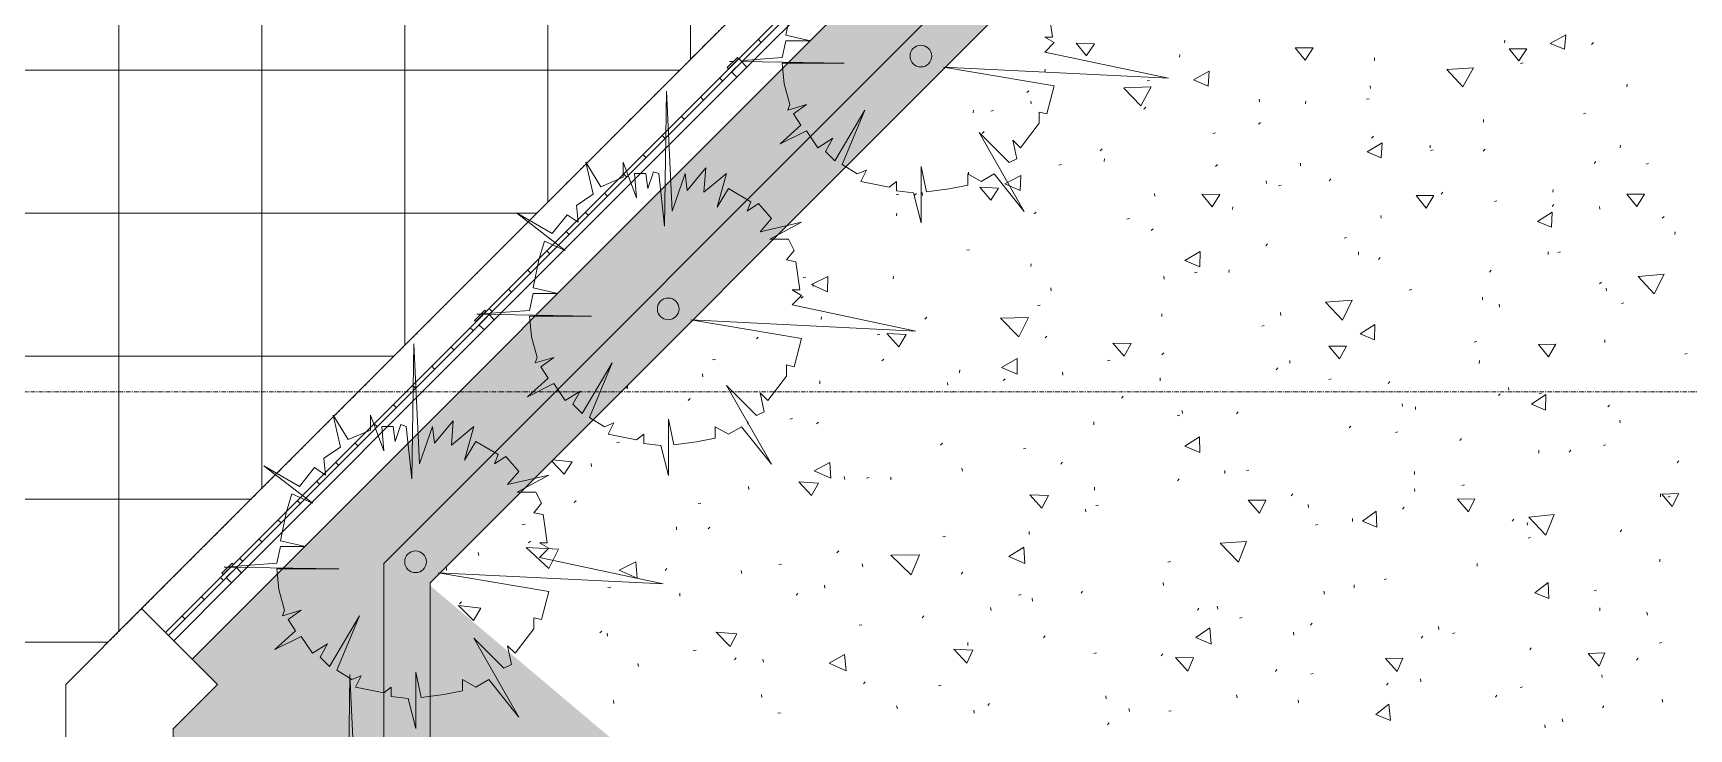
# Model space of a CAD drawing. Header units: millimetres. Extents: x 5357 to 259384, y -16348 to 109893.
# Drawn here: x 26012 to 30646, y 77294 to 79240 of the extents above; entities that cross this region are included whole.
import ezdxf

# ---------------------------------------------------------------- set-up
doc = ezdxf.new("R2010")
doc.units = ezdxf.units.MM
doc.linetypes.add('Double dash', pattern=[41.999998, 12, -6, 6, -6, 6, -6])
doc.linetypes.add('Grid Line', pattern=[22.225, 12.7, -3.175, 3.175, -3.175])
for name, color, linetype, lineweight in [('A-FLOR', 192, 'Continuous', 9), ('A-FLOR-HRAL', 11, 'Continuous', 9), ('A-FLOR-PATT', 8, 'Continuous', 9), ('A-WALL', 113, 'Continuous', 9), ('C-PROP-LINE', 91, 'Double dash', 18), ('G-IMPT', 8, 'Continuous', 9), ('L-PLNT-1', 7, 'Continuous', 9), ('S-COLS', 52, 'Continuous', 9), ('S-GRID-1', 1, 'Grid Line', 9)]:
    doc.layers.add(name, color=color, linetype=linetype, lineweight=lineweight)

# ---------------------------------------------------------------- blocks, each defined once
blk = doc.blocks.new('FP_182-TKCS_MB CẢNH QUAN CÂY XANH')
at = {"layer": 'A-FLOR-PATT'}
for p, q in [((28960, 79176.7), (28930.8, 79211.8)), ((28982.7, 79210.2), (28930.9, 79211.8)), ((28982.7, 79210.2), (28960, 79176.8)), ((29594, 79198.5), (29543.7, 79199)), ((29571.8, 79164.6), (29543.7, 79199)), ((29571.3, 79200), (29564.1, 79198.4)), ((29594, 79198.5), (29571.8, 79164.6)), ((30130.3, 79220.1), (30129.5, 79212.6)), ((30192.4, 79196.2), (30142.8, 79196.2)), ((30170.2, 79162.3), (30142.8, 79196.2)), ((30192.4, 79196.2), (30170.2, 79162.3)), ((30301, 79235.4), (30257.9, 79210.5)), ((30297.3, 79194.5), (30257.9, 79210.5)), ((30301, 79235.4), (30297.3, 79194.5)), ((30378.9, 79213.3), (30373.6, 79208.2)), ((29221.2, 79179.8), (29220.4, 79172.2)), ((29766.2, 79170.3), (29765.4, 79162.7)), ((30181.8, 79156.3), (30174.8, 79154.7)), ((28844.4, 79139.2), (28843.7, 79131.6)), ((29136.6, 79107.5), (29129.3, 79106)), ((29303.4, 79133.4), (29259.7, 79108.9)), ((29300.5, 79091.8), (29259.7, 79108.9)), ((29303.4, 79133.4), (29300.5, 79091.8)), ((30013, 79089.5), (29968.4, 79137.7)), ((30042.7, 79142.8), (29968.5, 79137.7)), ((30042.7, 79142.8), (30013, 79089.5)), ((28798.5, 79078.8), (28793, 79073.8)), ((29141.3, 79089.5), (29064.6, 79086.3)), ((29111.5, 79036.4), (29064.6, 79086.2)), ((29141.3, 79089.5), (29111.5, 79036.4)), ((29443.5, 79055.1), (29444.1, 79047.5)), ((29750.8, 79056.4), (29743.7, 79054.8)), ((29753.9, 79092.6), (29754.4, 79085)), ((30473, 79097.1), (30472.2, 79089.7)), ((28643.7, 79024.5), (28643.1, 79016.9)), ((28699.4, 79023.2), (28691.9, 79021.8)), ((28804.2, 79049.6), (28804.9, 79041.9)), ((29125.5, 79032.4), (29120.2, 79027.3)), ((29573.9, 79049.6), (29573.2, 79042)), ((30357.6, 79015.5), (30350.6, 79013.8)), ((28673.2, 78964.4), (28667.8, 78959.4)), ((29321, 78960.6), (29313.8, 78959)), ((29446.5, 78990.1), (29441.3, 78984.9)), ((30070.6, 78998.3), (30071.1, 78990.6)), ((29003.3, 78915.9), (28998, 78910.8)), ((29787.4, 78933.2), (29744.9, 78907.8)), ((29762.7, 78951.2), (29757.5, 78946)), ((29787.4, 78933.2), (29784.9, 78891.3)), ((29922, 78926.4), (29921.4, 78918.7)), ((30075.3, 78914.9), (30070.2, 78909.7)), ((30454.5, 78926.1), (30453.7, 78918.5)), ((28890.2, 78872), (28882.9, 78870.6)), ((29010.3, 78888.6), (29009.7, 78880.9)), ((29326.5, 78871.9), (29321.2, 78866.8)), ((29559.1, 78876.1), (29558.5, 78868.4)), ((29784.9, 78891.3), (29744.9, 78907.8)), ((29929.8, 78913.2), (29922.8, 78911.5)), ((30385.7, 78880.4), (30380.5, 78875.2)), ((30533.1, 78874.8), (30526.1, 78873.1)), ((28629.8, 78850.8), (28629.2, 78843.1)), ((28775.9, 78842), (28731.5, 78818)), ((28775.9, 78842), (28774.1, 78799.8)), ((29463, 78827), (29463.7, 78819.2)), ((29644.1, 78831.9), (29638.9, 78826.7)), ((28434.9, 78789.5), (28427.2, 78788.3)), ((28483.7, 78791.3), (28478.2, 78786.3)), ((28499.8, 78793.9), (28500.6, 78786)), ((28714, 78806.3), (28661.2, 78808.5)), ((28692, 78772.3), (28661.2, 78808.5)), ((28714, 78806.3), (28692, 78772.3)), ((28774.1, 78799.8), (28731.5, 78818)), ((29150.5, 78791.4), (29151.3, 78783.6)), ((29332.9, 78788.7), (29282.2, 78789.6)), ((29311.7, 78754.3), (29282.2, 78789.6)), ((29332.9, 78788.7), (29311.7, 78754.3)), ((29504.7, 78814.1), (29497.6, 78812.4)), ((29931.9, 78785.3), (29882.5, 78785.2)), ((29910.8, 78750.6), (29882.5, 78785.2)), ((29931.9, 78785.3), (29910.9, 78750.6)), ((29957.5, 78795), (29952.4, 78789.8)), ((30266, 78802.5), (30265.4, 78794.8)), ((30521.1, 78789.5), (30472.1, 78789.1)), ((30499.7, 78755.1), (30472.1, 78789.1)), ((30521.1, 78789.5), (30499.7, 78755.1)), ((28428.7, 78736.5), (28428.3, 78728.8)), ((28819, 78739.4), (28813.7, 78734.3)), ((29369, 78754.2), (29368.5, 78746.5)), ((29783.5, 78729.7), (29784.2, 78722)), ((30108.3, 78770.4), (30101.3, 78768.7)), ((30263.3, 78738.8), (30221.6, 78712.8)), ((30263.3, 78738.8), (30261, 78696.8)), ((30267.8, 78760.4), (30262.7, 78755.1)), ((30395.5, 78754.8), (30396.1, 78747.1)), ((29080.2, 78721.4), (29073, 78719.9)), ((29146.2, 78692.7), (29141, 78687.5)), ((30261, 78696.8), (30221.6, 78712.8)), ((30576.4, 78727.2), (30571.3, 78721.9)), ((30607.5, 78684.1), (30606.8, 78676.5)), ((29466.6, 78650.4), (29461.6, 78645.2)), ((29687.8, 78668), (29680.8, 78666.3)), ((28632.9, 78633.9), (28625.4, 78632.6)), ((28804.6, 78594.6), (28804.3, 78586.8)), ((29278, 78629.2), (29235.5, 78604)), ((29276.9, 78586.6), (29235.5, 78604)), ((29278, 78629.2), (29276.9, 78586.6)), ((29721.4, 78627.8), (29720.9, 78620)), ((29781.7, 78612.1), (29776.7, 78606.8)), ((30252, 78628.2), (30251.5, 78620.5)), ((30286.3, 78627.9), (30279.4, 78626.1)), ((28174.8, 78557.4), (28167, 78556.3)), ((28235.9, 78559.3), (28190.1, 78536.3)), ((28235.9, 78559.3), (28235.3, 78516.6)), ((28419.3, 78560.1), (28419, 78552.3)), ((29176.1, 78559.6), (29177, 78551.7)), ((29269.3, 78571.3), (29262.2, 78569.8)), ((29358.8, 78577.9), (29358.4, 78570.1)), ((30092.7, 78576.7), (30087.7, 78571.4)), ((30400.8, 78543.7), (30395.8, 78538.3)), ((30576.6, 78565.2), (30504.1, 78558.8)), ((30548.8, 78510.5), (30504.1, 78558.8)), ((30576.6, 78565.2), (30548.8, 78510.5)), ((28167.1, 78503.3), (28161.7, 78498.4)), ((28235.3, 78516.5), (28190.1, 78536.3)), ((28193.7, 78539.4), (28194.8, 78531.4)), ((28859.7, 78527.1), (28860.7, 78519.2)), ((29870.2, 78522.4), (29863.2, 78520.7)), ((30068.1, 78501.6), (30067.7, 78493.9)), ((30414.5, 78526.7), (30415.2, 78518.9)), ((28829.9, 78479), (28822.5, 78477.6)), ((29171, 78455), (29170.7, 78447.2)), ((29502.5, 78458), (29503.5, 78450)), ((29702.9, 78492.7), (29629.2, 78487.4)), ((29676.4, 78437.4), (29629.2, 78487.4)), ((29702.9, 78492.7), (29676.4, 78437.4)), ((30114.9, 78481.6), (30115.7, 78473.8)), ((30463.9, 78485.7), (30457.1, 78483.9)), ((28217.9, 78446.3), (28217.7, 78438.4)), ((28513.1, 78445), (28507.8, 78439.9)), ((28797.6, 78444.6), (28719.5, 78442.4)), ((28770.5, 78390), (28719.5, 78442.3)), ((28797.6, 78444.6), (28770.5, 78390)), ((29457.5, 78421.8), (29450.5, 78420.2)), ((29766.8, 78425.3), (29725.8, 78399.1)), ((29766.8, 78425.3), (29766.2, 78382.4)), ((28041.4, 78389.5), (28035.9, 78384.5)), ((28381.2, 78397), (28373.6, 78395.7)), ((28434.6, 78362.3), (28401.5, 78399.8)), ((28455.6, 78396.8), (28401.6, 78399.8)), ((28455.6, 78396.8), (28434.6, 78362.4)), ((28848.9, 78392.5), (28843.8, 78387.3)), ((29085.2, 78371.5), (29033.9, 78372.9)), ((29065.3, 78336.4), (29033.9, 78372.9)), ((29085.2, 78371.5), (29065.3, 78336.4)), ((29687.4, 78364.4), (29638, 78364.5)), ((29667.9, 78328.9), (29638, 78364.4)), ((29687.4, 78364.4), (29667.9, 78328.9)), ((29766.1, 78382.3), (29725.8, 78399.1)), ((30051.9, 78377.3), (30045.1, 78375.5)), ((30273, 78369.9), (30224.6, 78369.1)), ((30253.2, 78334.3), (30224.6, 78369.1)), ((30273, 78369.9), (30253.2, 78334.3)), ((30410.8, 78382.2), (30410.3, 78374.4)), ((27921.2, 78327.2), (27913.2, 78326.1)), ((28392.3, 78328.3), (28387, 78323.2)), ((28765.5, 78329.6), (28722.4, 78305)), ((28765.5, 78329.6), (28765.9, 78286.2)), ((29025.8, 78324.7), (29018.6, 78323.1)), ((29175.9, 78345.6), (29171, 78340.3)), ((29529.3, 78324.3), (29529.1, 78316.4)), ((30059.5, 78323.9), (30059.2, 78316)), ((30641.1, 78343.8), (30634.3, 78342)), ((27885.2, 78286.6), (27886.6, 78278.5)), ((28213.9, 78267.1), (28213.8, 78259.1)), ((28605, 78297.8), (28604.8, 78289.9)), ((28765.9, 78286.2), (28722.4, 78304.9)), ((28732.1, 78273.3), (28727.1, 78268.1)), ((28892.4, 78291.3), (28893.7, 78283.3)), ((29166.2, 78275.6), (29166.1, 78267.7)), ((29495.6, 78303.5), (29490.7, 78298.1)), ((29644.9, 78272.9), (29638, 78271.1)), ((29809.2, 78265.7), (29804.4, 78260.2)), ((27675.6, 78245.6), (27669.1, 78248.4)), ((27675.5, 78254.8), (27675.6, 78245.6)), ((28570.5, 78262.9), (28571.8, 78254.8)), ((28586.5, 78237.3), (28579, 78235.9)), ((29062.4, 78224.1), (29057.5, 78218.8)), ((30118, 78231.3), (30113.3, 78225.9)), ((30141, 78248.8), (30142, 78240.9)), ((30244.9, 78228.9), (30205, 78201.9)), ((30233.1, 78232.6), (30226.3, 78230.7)), ((30244.9, 78228.9), (30244.5, 78185.7)), ((27850.7, 78217.5), (27845.2, 78212.6)), ((29227.2, 78184), (29228.4, 78175.9)), ((29384.5, 78180.2), (29379.7, 78174.8)), ((29843.3, 78203.4), (29844.3, 78195.4)), ((29880.4, 78194.8), (29880.2, 78186.8)), ((30244.5, 78185.7), (30205, 78201.8)), ((30423.5, 78199.7), (30418.7, 78194.3)), ((28012.1, 78153.8), (28012.1, 78145.8)), ((28137.3, 78161.6), (28129.5, 78160.4)), ((28209.8, 78151.9), (28204.5, 78146.8)), ((28980.8, 78152.2), (28980.8, 78144.2)), ((29220.7, 78171), (29213.6, 78169.4)), ((29699.7, 78140.9), (29695, 78135.5)), ((30452.9, 78157.5), (30453.8, 78149.6)), ((27653.2, 78096.1), (27645, 78095.1)), ((28556.6, 78092.8), (28551.5, 78087.6)), ((29276.3, 78111), (29235.5, 78084.9)), ((29277.4, 78067.1), (29235.5, 78084.9)), ((29276.3, 78111), (29277.4, 78067.1)), ((29831.5, 78124.4), (29824.7, 78122.6)), ((30009.5, 78105.6), (30004.8, 78100.1)), ((30413.6, 78088.3), (30406.9, 78086.4)), ((27498.4, 78006.7), (27463.7, 78043)), ((27520.1, 78040.6), (27466.7, 78046.1)), ((27520.1, 78040.6), (27498.4, 78006.7)), ((27573.3, 78035.8), (27575, 78027.6)), ((28241.9, 78038.9), (28197.5, 78015.2)), ((28241.9, 78038.9), (28243.9, 77994.8)), ((28790.5, 78078.2), (28783.2, 78076.8)), ((28892.4, 78040), (28887.6, 78034.6)), ((30225.7, 78073), (30225.5, 78065)), ((30315.1, 78073.6), (30310.4, 78068)), ((30617.8, 78043.9), (30613.1, 78038.4)), ((28243.9, 77994.8), (28197.5, 78015.2)), ((28282, 77999.4), (28283.6, 77991.2)), ((28352, 77996.8), (28344.4, 77995.5)), ((28412.2, 77998.1), (28412.3, 77990)), ((28611.4, 78022.9), (28612.9, 78014.7)), ((29218.9, 77992.8), (29214.1, 77987.4)), ((29346.7, 78016.2), (29346.8, 78008.1)), ((29414.5, 78017.9), (29407.6, 78016.2)), ((29878.1, 78013.3), (29878, 78005.3)), ((28014.4, 77971.6), (28014.6, 77963.5)), ((28210.3, 77981.2), (28154.7, 77985.2)), ((28190.5, 77946.3), (28154.7, 77985.2)), ((28210.3, 77981.2), (28190.6, 77946.3)), ((28853.8, 77946.6), (28801.6, 77948.6)), ((28835.3, 77910.8), (28801.6, 77948.6)), ((28853.8, 77946.6), (28835.3, 77910.8)), ((28982.4, 77969.5), (28982.5, 77961.5)), ((29537.3, 77951), (29532.6, 77945.5)), ((29877.7, 77965.7), (29879, 77957.6)), ((30017.3, 77976.5), (30010.6, 77974.6)), ((30566.1, 77951.1), (30565.9, 77943.2)), ((30617.6, 77952.1), (30570.2, 77950.6)), ((30599.2, 77915.6), (30570.2, 77950.6)), ((30593.5, 77944.4), (30586.9, 77942.4)), ((30617.6, 77952.1), (30599.2, 77915.6)), ((27531.2, 77931.9), (27525.6, 77927)), ((27880.7, 77924.9), (27872.7, 77923.8)), ((28956.9, 77908.8), (28958.4, 77900.6)), ((28993.3, 77919.8), (28986.2, 77918.3)), ((29462.1, 77933.4), (29412.5, 77933.8)), ((29444.3, 77897), (29412.5, 77933.8)), ((29462.1, 77933.4), (29444.3, 77897.1)), ((29580.2, 77921.4), (29581.6, 77913.2)), ((29770.9, 77902.5), (29731.9, 77875.3)), ((29770.9, 77902.5), (29772.6, 77858.2)), ((29849, 77913.7), (29844.4, 77908.2)), ((30046.5, 77937.2), (29998.4, 77936.3)), ((30028.7, 77900.5), (29998.4, 77936.3)), ((30046.5, 77937.2), (30028.7, 77900.5)), ((27388.8, 77866.8), (27380.3, 77865.9)), ((27812.1, 77858.9), (27812.4, 77850.8)), ((27906, 77858.4), (27900.7, 77853.3)), ((29607.4, 77865.4), (29600.7, 77863.6)), ((29703.9, 77882.1), (29704, 77874)), ((29772.6, 77858.2), (29731.9, 77875.3)), ((30155.4, 77880.4), (30150.9, 77874.8)), ((30192.8, 77871.5), (30194, 77863.4)), ((30245.3, 77835.8), (30197.7, 77886)), ((30268.4, 77893.3), (30197.8, 77886.1)), ((30268.4, 77893.3), (30245.3, 77835.8)), ((30457.8, 77850.3), (30453.3, 77844.7)), ((27403.8, 77819.1), (27398.3, 77814.2)), ((28565.3, 77832.7), (28557.9, 77831.3)), ((28799.3, 77845.6), (28799.6, 77837.5)), ((29407.4, 77817.8), (29333.8, 77813)), ((29385.2, 77760.4), (29333.8, 77813)), ((29407.4, 77817.8), (29385.2, 77760.5)), ((30202.4, 77829.1), (30195.8, 77827.1)), ((27257.1, 77787.2), (27259.1, 77778.9)), ((27481.8, 77796.9), (27392, 77800.9)), ((27455.2, 77742.5), (27392, 77800.9)), ((27481.8, 77796.9), (27455.2, 77742.5)), ((27698.6, 77760.7), (27652.1, 77738.1)), ((27698.6, 77760.7), (27702.3, 77715.9)), ((28266.3, 77791.8), (28261.3, 77786.6)), ((28492.1, 77780.9), (28412.1, 77780.1)), ((28468.8, 77724.7), (28412.1, 77780.1)), ((28492.1, 77780.9), (28468.8, 77724.7)), ((28784.2, 77801.7), (28742.9, 77776.3)), ((28787.3, 77756.9), (28742.9, 77776.3)), ((28784.3, 77801.7), (28787.3, 77756.9)), ((29194.9, 77762.2), (29187.9, 77760.5)), ((30053.4, 77756.7), (30053.6, 77748.6)), ((30564.1, 77768.9), (30564.1, 77760.8)), ((27168.7, 77744.7), (27169.2, 77736.5)), ((27702.3, 77715.8), (27652.1, 77738.1)), ((27785.6, 77742.3), (27780.4, 77737.3)), ((27993.4, 77737.3), (27995.3, 77728.9)), ((28106.5, 77754.5), (28098.8, 77753.4)), ((28332.2, 77755.1), (28334.1, 77746.8)), ((28613.5, 77732.1), (28608.7, 77726.8)), ((29799.4, 77713.5), (29792.7, 77711.6)), ((27628.9, 77689.9), (27620.7, 77688.9)), ((27821.5, 77673.6), (27822, 77665.4)), ((28152, 77672.7), (28147, 77667.5)), ((28227.1, 77695.5), (28227.6, 77687.3)), ((28777.1, 77669.3), (28769.9, 77667.8)), ((28949.1, 77678.8), (28944.6, 77673.3)), ((29174.6, 77703.5), (29175, 77695.3)), ((29624.1, 77678.8), (29625.7, 77670.5)), ((29708.7, 77696.9), (29709, 77688.7)), ((30252.1, 77703.1), (30214.4, 77674.8)), ((30254, 77658.5), (30214.4, 77674.8)), ((30252.1, 77703.1), (30254, 77658.5)), ((30386.7, 77682.2), (30380.2, 77680.2)), ((27244.6, 77597.1), (27202.7, 77638.7)), ((27265.2, 77631.5), (27202.8, 77638.7)), ((27210.3, 77648.9), (27204.8, 77644)), ((27265.2, 77631.5), (27244.6, 77597.1)), ((28690.8, 77633.4), (28692.7, 77625)), ((28808.1, 77659.7), (28808.6, 77651.5)), ((29274.6, 77631.5), (29270.2, 77626)), ((29325.3, 77636.9), (29327, 77628.6)), ((30396.5, 77632.2), (30396.7, 77624.1)), ((30528.4, 77620.3), (30529.7, 77612.1)), ((28330.7, 77584.9), (28323.2, 77583.6)), ((28504.4, 77610), (28499.7, 77604.6)), ((29304.7, 77576.6), (29266, 77549.6)), ((29304.7, 77576.6), (29308.7, 77531.3)), ((29395.3, 77605.1), (29388.5, 77603.4)), ((29591.4, 77589.8), (29587.1, 77584.2)), ((29944.6, 77580.2), (29946.2, 77571.9)), ((27603.4, 77567.1), (27598.2, 77562.1)), ((27618.7, 77561.7), (27619.4, 77553.5)), ((27980.9, 77559.6), (27923.5, 77564.6)), ((27962.5, 77524.2), (27923.5, 77564.5)), ((27980.9, 77559.6), (27962.5, 77524.2)), ((28627.4, 77535.7), (28628.1, 77527.4)), ((28844.4, 77553.9), (28839.8, 77548.5)), ((29308.7, 77531.2), (29266, 77549.6)), ((29539.6, 77564), (29540.1, 77555.7)), ((29900.9, 77553.1), (29896.6, 77547.4)), ((29990.3, 77562.2), (29983.8, 77560.3)), ((30570.2, 77535.7), (30563.8, 77533.7)), ((27867.1, 77513.8), (27859.2, 77512.8)), ((27979.7, 77492.6), (27974.8, 77487.4)), ((28054, 77488.6), (28056.2, 77480.1)), ((28282.5, 77502), (28239.9, 77477.6)), ((28287.6, 77456.5), (28239.9, 77477.6)), ((28282.5, 77502), (28287.6, 77456.5)), ((28641.5, 77514), (28588.2, 77516.9)), ((28624.8, 77477.6), (28588.2, 77516.9)), ((28641.5, 77514), (28624.8, 77477.7)), ((28987.6, 77506.7), (28980.6, 77505.1)), ((29173.3, 77504.2), (29169, 77498.6)), ((29259, 77492.6), (29208.9, 77493.6)), ((29243.2, 77455.4), (29208.9, 77493.5)), ((29259, 77492.6), (29243.2, 77455.5)), ((29844.9, 77491.8), (29797, 77491.2)), ((29829.3, 77454.1), (29797, 77491.2)), ((29844.9, 77491.8), (29829.3, 77454.2)), ((30204.4, 77520.8), (30200.2, 77515)), ((30410.3, 77506.9), (30363.7, 77505.2)), ((30394.4, 77469.1), (30363.7, 77505.1)), ((30410.3, 77506.9), (30394.4, 77469.1)), ((30503.3, 77492.1), (30499.1, 77486.3)), ((27703.9, 77476.9), (27706.1, 77468.4)), ((29492.8, 77460.4), (29488.5, 77454.7)), ((29594.6, 77448.8), (29587.9, 77447)), ((29895, 77434), (29895.5, 77425.7)), ((30402.5, 77445.5), (30402.9, 77437.3)), ((28050.5, 77390.2), (28051.4, 77381.9)), ((28340.8, 77425.2), (28336.1, 77419.9)), ((28553.4, 77416.1), (28546.1, 77414.7)), ((29014, 77386.7), (29014.7, 77378.4)), ((29379.7, 77389.4), (29381.7, 77381)), ((29804.1, 77421.9), (29799.9, 77416.1)), ((30108.6, 77388.2), (30104.5, 77382.4)), ((30180.3, 77411.5), (30173.9, 77409.5)), ((27636.2, 77373.3), (27637, 77365)), ((28103.6, 77338.5), (28095.9, 77337.4)), ((28428.3, 77358.5), (28430.6, 77350)), ((28644.3, 77346.4), (28645.2, 77338)), ((28688, 77364.8), (28683.6, 77359.4)), ((29077.9, 77351.2), (29080, 77342.7)), ((29196.7, 77344.8), (29189.9, 77343.1)), ((29552.6, 77375), (29553.2, 77366.6)), ((29806.2, 77362.8), (29769.6, 77334.4)), ((29806.2, 77362.8), (29810.7, 77317)), ((30407.8, 77358.6), (30403.7, 77352.8)), ((30571, 77377.2), (30572.6, 77368.9)), ((29023, 77311.1), (29018.7, 77305.5)), ((29810.7, 77317), (29769.6, 77334.4)), ((30242.6, 77305.6), (30243.1, 77297.2)), ((30291.1, 77321.6), (30292.9, 77313.2))]:
    blk.add_line(p, q, dxfattribs=at)
blk = doc.blocks.new('NBS_CLDPhysicalSecuritySystems_MtlMeshPnlFncngSym_CLDModsecSecurusS3_InfillPanel - NBS_CLDPhysicalSecuritySystems_MtlMeshPnlFncngSym_CLDModsecSecurusS2_InfillPanel-2369358-TKCS_MB CẢNH QUAN CÂY XANH')
at = {"layer": 'A-FLOR-HRAL'}
h = blk.add_hatch(dxfattribs=at)
h.set_pattern_fill('FP_38', color=256, style=0, pattern_type=2)
h.set_pattern_definition([(180, (609.6, 0), (-2e-15, -13), []), (270, (609.6, 0), (76, 5e-15), [])])
h.paths.add_polyline_path([(4482.8, 6), (0, 6), (0, -6), (4482.8, -6)])
for p, q in [((218, 27), (0, 27)), ((0, 6), (4482.8, 6)), ((214, 6), (214, 23)), ((254, 6), (214, 6)), ((218, 27), (250, 27)), ((1218, 27), (250, 27)), ((254, 23), (254, 6)), ((1214, 6), (1214, 23)), ((1254, 6), (1214, 6)), ((1218, 27), (1250, 27)), ((2218, 27), (1250, 27)), ((1254, 23), (1254, 6)), ((2214, 6), (2214, 23)), ((2254, 6), (2214, 6)), ((2218, 27), (2250, 27)), ((3218, 27), (2250, 27)), ((2254, 23), (2254, 6)), ((3214, 6), (3214, 23)), ((3254, 6), (3214, 6)), ((3218, 27), (3250, 27)), ((4218, 27), (3250, 27)), ((3254, 23), (3254, 6)), ((4214, 6), (4214, 23)), ((4254, 6), (4214, 6)), ((4218, 27), (4250, 27)), ((4482.8, 27), (4250, 27)), ((4254, 23), (4254, 6)), ((4482.8, -6), (0, -6)), ((214, -11), (214, -6)), ((214, -6), (254, -6)), ((254, -11), (214, -11)), ((254, -6), (254, -11)), ((1214, -11), (1214, -6)), ((1214, -6), (1254, -6)), ((1254, -11), (1214, -11)), ((1254, -6), (1254, -11)), ((2214, -11), (2214, -6)), ((2214, -6), (2254, -6)), ((2254, -11), (2214, -11)), ((2254, -6), (2254, -11)), ((3214, -11), (3214, -6)), ((3214, -6), (3254, -6)), ((3254, -11), (3214, -11)), ((3254, -6), (3254, -11)), ((4214, -11), (4214, -6)), ((4214, -6), (4254, -6)), ((4254, -11), (4214, -11)), ((4254, -6), (4254, -11))]:
    blk.add_line(p, q, dxfattribs=at)
for centre, start, end in [((218, 23), 90, 180), ((250, 23), 0, 90), ((1218, 23), 90, 180), ((1250, 23), 0, 90), ((2218, 23), 90, 180), ((2250, 23), 0, 90), ((3218, 23), 90, 180), ((3250, 23), 0, 90), ((4218, 23), 90, 180), ((4250, 23), 0, 90)]:
    blk.add_arc(centre, 4, start, end, dxfattribs=at)
blk = doc.blocks.new('CAY MAI VAN PHUC - CAY DUC SOC_dwg-V392-TKCS_MB CẢNH QUAN CÂY XANH')
at = {"layer": 'G-IMPT', "flags": 128}
for points in [[(8.2, 628.4), (6.2, 771.8), (-0.1, 636.8)], [(-1.1, 616.2), (-13.8, 346.6), (-60.3, 479.5), (-67, 419.7), (-133.5, 499.4), (-126.8, 413), (-206.6, 479.5), (-173.4, 359.9), (-213.3, 426.3), (-293.1, 379.8), (-279.8, 346.6), (-319.7, 373.2), (-366.2, 320), (-326.3, 273.5), (-472.6, 306.7), (-359.6, 246.9), (-426.1, 246.9), (-446, 207.1), (-419.4, 173.8), (-452.7, 167.2), (-466, 67.5), (-439.4, 67.5), (-472.6, 47.6), (-439.4, 14.4), (-878.3, -78.6), (-80.3, -38.8), (-472.6, -105.2), (-446, -204.9), (-419.4, -198.2), (-419.4, -238.1), (-352.9, -324.5), (-326.3, -297.9), (-339.6, -364.4), (-313, -377.6), (-206.6, -271.3), (-366.2, -550.4), (-259.8, -417.5), (-213.3, -444.1), (-166.7, -417.5), (-166.7, -457.4), (-100.2, -470.7), (-19.9, -481.4), (-0.5, -390.9), (-0.5, -590.3), (26.2, -484), (86, -477.3), (86, -444.1), (112.6, -464), (212.4, -444.1), (192.4, -404.2), (225.7, -417.5), (278.9, -384.3), (199.1, -191.6), (305.5, -371), (338.7, -337.8), (312.1, -291.3), (365.3, -324.5), (405.2, -264.7), (498.3, -311.2), (425.2, -244.8), (451.8, -204.9), (405.2, -171.7), (471.7, -191.6), (465.1, -171.7), (485, -98.6), (491.7, -25.5), (272.2, -25.5), (634.7, -19.6)], [(32.8, 479.5), (12.9, 293.4), (8.5, 606.6)], [(142.1, 473), (112.6, 393.1), (119.3, 479.5), (79.4, 479.5), (72.7, 426.3), (52.8, 486.1), (32.8, 479.5)], [(159.2, 477.5), (159.2, 519.4), (147.9, 488.7)], [(319.9, 316.7), (325.4, 366.5), (265.6, 406.4), (292.2, 519.4), (239, 433), (178.6, 458.1)], [(401.6, 235), (538.2, 340), (411.9, 266.9), (358.7, 333.3), (325.4, 311.2)], [(456.6, 180.1), (438.5, 240.3), (409.5, 227.1)], [(394.7, 220.4), (365.3, 207.1), (389.5, 225.6)], [(630.6, -15.5), (491.7, -5.6), (478.4, 54.2), (391.9, 54.2), (478.4, 74.2), (462.7, 152.4)], [(664.6, -19.1), (677.9, -18.8), (663.4, -17.8)]]:
    blk.add_lwpolyline(points, dxfattribs=at)
at = {"layer": 'G-IMPT'}
blk.add_circle((0, 0), 38.6, dxfattribs=at)
blk = doc.blocks.new('CAY MAI VAN PHUC - CAY BONG TRANG-V393-TKCS_MB CẢNH QUAN CÂY XANH')
at = {"extrusion": (0, 0, -1), "xscale": 0.7894736842105263, "yscale": 0.7894736842105263, "zscale": -0.7894736842105263, "rotation": 180}
blk.add_blockref('CAY MAI VAN PHUC - CAY DUC SOC_dwg-V392-TKCS_MB CẢNH QUAN CÂY XANH', (0, 0), dxfattribs=at)
blk = doc.blocks.new('CAY MAI VAN PHUC - CAY DUC SOC_dwg-2256080-TKCS_MB CẢNH QUAN CÂY XANH')
at = {"layer": 'G-IMPT', "flags": 128}
blk.add_lwpolyline([(32.8, 479.5), (12.9, 293.4), (6.2, 771.8), (-13.8, 346.6), (-60.3, 479.5), (-67, 419.7), (-133.5, 499.4), (-126.8, 413), (-206.6, 479.5), (-173.4, 359.9), (-213.3, 426.3), (-293.1, 379.8), (-279.8, 346.6), (-319.7, 373.2), (-366.2, 320), (-326.3, 273.5), (-472.6, 306.7), (-359.6, 246.9), (-426.1, 246.9), (-446, 207.1), (-419.4, 173.8), (-452.7, 167.2), (-466, 67.5), (-439.4, 67.5), (-472.6, 47.6), (-439.4, 14.4), (-878.3, -78.6), (-80.3, -38.8), (-472.6, -105.2), (-446, -204.9), (-419.4, -198.2), (-419.4, -238.1), (-352.9, -324.5), (-326.3, -297.9), (-339.6, -364.4), (-313, -377.6), (-206.6, -271.3), (-366.2, -550.4), (-259.8, -417.5), (-213.3, -444.1), (-166.7, -417.5), (-166.7, -457.4), (-100.2, -470.7), (-19.9, -481.4), (-0.5, -390.9), (-0.5, -590.3), (26.2, -484), (86, -477.3), (86, -444.1), (112.6, -464), (212.4, -444.1), (192.4, -404.2), (225.7, -417.5), (278.9, -384.3), (199.1, -191.6), (305.5, -371), (338.7, -337.8), (312.1, -291.3), (365.3, -324.5), (405.2, -264.7), (498.3, -311.2), (425.2, -244.8), (451.8, -204.9), (405.2, -171.7), (471.7, -191.6), (465.1, -171.7), (485, -98.6), (491.7, -25.5), (272.2, -25.5), (677.9, -18.8), (491.7, -5.6), (478.4, 54.2), (391.9, 54.2), (478.4, 74.2), (458.4, 173.8), (438.5, 240.3), (365.3, 207.1), (538.2, 340), (411.9, 266.9), (358.7, 333.3), (318.8, 306.7), (325.4, 366.5), (265.6, 406.4), (292.2, 519.4), (239, 433), (159.2, 466.2), (159.2, 519.4), (112.6, 393.1), (119.3, 479.5), (79.4, 479.5), (72.7, 426.3), (52.8, 486.1)], close=True, dxfattribs=at)
at = {"layer": 'G-IMPT'}
blk.add_circle((0, 0), 38.6, dxfattribs=at)
blk = doc.blocks.new('CAY MAI VAN PHUC - CAY BONG TRANG-2256527-TKCS_MB CẢNH QUAN CÂY XANH')
at = {"extrusion": (0, 0, -1), "xscale": 0.7894736842105263, "yscale": 0.7894736842105263, "zscale": -0.7894736842105263, "rotation": 180}
blk.add_blockref('CAY MAI VAN PHUC - CAY DUC SOC_dwg-2256080-TKCS_MB CẢNH QUAN CÂY XANH', (0, 0), dxfattribs=at)
blk = doc.blocks.new('Family - ___-1476882-TKCS_MB CẢNH QUAN CÂY XANH')
at = {"layer": 'C-PROP-LINE'}
for p, q in [((26103.5, 77418.2), (33103.5, 84418.2)), ((26103.5, 7888.2), (26103.5, 77418.2))]:
    blk.add_line(p, q, dxfattribs=at)

msp = doc.modelspace()

# ---------------------------------------------------------------- hatches: boundary and pattern name
at = {"layer": 'A-FLOR-PATT'}
h = msp.add_hatch(dxfattribs=at)
h.set_pattern_fill('FP_14', color=256, style=0, pattern_type=2)
h.set_pattern_definition([(90, (81451.8, 48336.34), (-400, 2e-14), []), (180, (81451.8, 48336.34), (-5e-14, -400), [])])
h.paths.add_polyline_path([(14081.4, -16346.6), (14081.4, 79336.3), (14075, 79693.3), (14055.9, 80049.7), (14024.1, 80405.3), (13979.6, 80759.5), (13922.5, 81111.9), (13852.8, 81462), (13770.7, 81809.4), (13676.3, 82153.7), (13569.6, 82494.3), (13450.9, 82831), (13320.2, 83163.2), (13177.7, 83490.5), (13023.6, 83812.5), (12858.2, 84128.8), (12681.5, 84439), (12493.9, 84742.7), (12295.6, 85039.6), (12086.8, 85329.1), (11867.8, 85611), (11638.9, 85884.9), (11400.3, 86150.5), (11152.4, 86407.4), (10895.5, 86655.3), (10630, 86893.8), (10356.1, 87122.8), (10074.1, 87341.7), (9784.6, 87550.5), (9487.8, 87748.9), (9184.1, 87936.5), (8873.9, 88113.1), (8557.5, 88278.6), (8235.5, 88432.7), (7908.2, 88575.1), (7576, 88705.8), (7239.4, 88824.6), (6898.7, 88931.3), (6554.4, 89025.7), (6207, 89107.8), (5856.9, 89177.4), (5504.5, 89234.6), (5357.2, 89253.1), (5357.2, 82031.9), (10052.8, 77336.3), (10052.8, -16346.6), (12634.7, -16346.6)])
h.paths.add_polyline_path([(156536.3, -16346.6), (157794.6, -16346.6), (157794.6, -16328.2), (152779.3, -16328.2), (152779.3, -16346.6)])
h.paths.add_polyline_path([(27698.7, -16346.6), (135159.4, -16346.6), (135197.8, -16328.2), (75180.7, -16328.2), (75180.7, -12330.8), (31070.8, -12330.8), (26103.5, -7352), (26103.5, 40986.3), (24603.5, 40986.3), (22103.5, 38486.3), (22103.5, -8023.3), (22132.9, -8371.9), (22174.4, -8719.2), (22228.1, -9064.9), (22293.8, -9408.5), (22371.5, -9749.6), (22461, -10087.7), (22562.4, -10422.5), (22675.4, -10753.6), (22799.9, -11080.5), (22935.8, -11402.8), (23082.8, -11720.2), (23240.9, -12032.3), (23409.7, -12338.6), (23589.2, -12638.9), (23779.1, -12932.6), (23979.2, -13219.6), (24189.1, -13499.4), (24408.7, -13771.7), (24637.7, -14036.1), (24875.9, -14292.4), (25122.8, -14540.1), (25378.2, -14779.1), (25641.9, -15009), (25913.4, -15229.6), (26192.5, -15440.5), (26478.7, -15641.5), (26771.9, -15832.4), (27071.5, -16012.9), (27377.3, -16182.8), (27688.8, -16342)])
h.paths.add_polyline_path([(134801.5, 7588.2), (138601.6, 7588.2), (138601.6, 34637.4), (140779.3, 34637.4), (140779.3, 38986.3), (138279.3, 40986.3), (134801.5, 40986.3), (134801.5, 7888.2)])
h.paths.add_polyline_path([(152779.3, 34637.4), (157794.6, 34637.4), (157794.6, 109893.5), (152779.3, 109893.5), (152779.3, 46773.4)])
h.paths.add_polyline_path([(134801.6, 45986.3), (138279.3, 45986.3), (140779.3, 47986.3), (140779.3, 77336.3), (140773.2, 77721), (140754.7, 78105.2), (140723.9, 78488.6), (140680.8, 78870.9), (140625.5, 79251.5), (140558.1, 79630.2), (140478.5, 80006.6), (140386.9, 80380.2), (140283.4, 80750.7), (140168, 81117.6), (140041, 81480.7), (139902.4, 81839.5), (139752.3, 82193.7), (139591, 82542.9), (139418.5, 82886.8), (139235.2, 83224.9), (139041.1, 83557), (138836.4, 83882.8), (138621.4, 84201.7), (138396.3, 84513.7), (138161.3, 84818.2), (137916.7, 85115.1), (137662.7, 85403.9), (137399.5, 85684.5), (137127.5, 85956.5), (136842.7, 86223.5), (136558.1, 86473.7), (136261.2, 86718.3), (135956.7, 86953.3), (135644.7, 87178.4), (135325.8, 87393.4), (135000.1, 87598), (134668, 87792.2), (134329.8, 87975.5), (133986, 88148), (133636.7, 88309.3), (133282.6, 88459.3), (132923.7, 88598), (132560.6, 88725), (132193.7, 88840.4), (131823.2, 88943.9), (131449.6, 89035.5), (131073.3, 89115), (130694.5, 89182.5), (130313.9, 89237.8), (129931.6, 89280.9), (129548.2, 89311.7), (129164, 89330.2), (128779.3, 89336.3), (87752.6, 89336.3), (85252.6, 86836.3), (85252.6, 84418.2), (127801.6, 84418.2), (134801.6, 77417.7), (134801.6, 45986.4)])
h.paths.add_polyline_path([(24724.1, 45986.3), (26103.5, 45986.3), (26103.5, 77418.2), (33103.5, 84418.2), (75452.6, 84418.2), (75452.6, 86836.3), (72952.6, 89336.3), (32081.4, 89336.3), (31731.6, 89330.2), (31382.3, 89311.9), (31033.8, 89281.3), (30686.6, 89238.6), (30341.1, 89183.8), (29997.8, 89116.9), (29657, 89038), (29319.2, 88947.3), (28984.7, 88844.8), (28654, 88730.7), (28327.6, 88605), (28005.7, 88468.1), (27688.8, 88319.9), (27377.3, 88160.8), (27071.5, 87990.9), (26771.9, 87810.4), (26478.7, 87619.5), (26192.5, 87418.5), (25913.4, 87207.6), (25641.9, 86987), (25378.2, 86757.1), (25122.8, 86518.1), (24832.3, 86223.5), (24637.7, 86014.1), (24408.7, 85749.7), (24189.1, 85477.4), (23979.2, 85197.6), (23779.1, 84910.6), (23589.2, 84616.8), (23409.7, 84316.6), (23240.9, 84010.3), (23082.8, 83698.2), (22935.8, 83380.8), (22799.9, 83058.5), (22675.4, 82731.6), (22562.4, 82400.5), (22461, 82065.7), (22371.5, 81727.6), (22293.8, 81386.5), (22228.1, 81042.9), (22174.4, 80697.2), (22132.9, 80349.9), (22103.5, 80001.3), (22103.5, 48486.3), (24603.5, 45986.3)])
h.paths.add_polyline_path([(5357.2, 97336.3), (130779.3, 97336.3), (131136.3, 97342.7), (131492.7, 97361.8), (131848.3, 97393.6), (132202.5, 97438.1), (132554.9, 97495.2), (132905, 97564.9), (133252.4, 97647), (133596.7, 97741.4), (133937.3, 97848.1), (134274, 97966.8), (134606.2, 98097.5), (134933.5, 98240), (135255.5, 98394.1), (135571.8, 98559.5), (135882, 98736.2), (136185.8, 98923.8), (136482.6, 99122.1), (136772.1, 99330.9), (137054, 99549.9), (137328, 99778.8), (137593.5, 100017.4), (137850.4, 100265.3), (138098.3, 100522.2), (138336.8, 100787.7), (138565.8, 101061.6), (138784.8, 101343.6), (138993.6, 101633.1), (139191.9, 101929.9), (139379.5, 102233.6), (139556.1, 102543.8), (139721.6, 102860.2), (139875.7, 103182.2), (140018.1, 103509.5), (140148.8, 103841.7), (140267.6, 104178.3), (140374.3, 104519), (140468.7, 104863.3), (140550.8, 105210.7), (140620.5, 105560.8), (140682, 105948.5), (140722.1, 106267.4), (140753.9, 106622.9), (140773, 106979.4), (140779.3, 107336.3), (140779.3, 109893.5), (135779.3, 109893.5), (135779.3, 107336.3), (130779.3, 102336.3), (5357.2, 102336.3), (5357.2, 99924.4)])
h = msp.add_hatch(dxfattribs=at)
h.set_pattern_fill('FP_23', color=256, style=0, pattern_type=2)
h.set_pattern_definition([(0, (167.64, 11.2), (558.8, 558.8), [83.82, -16.764, 22.352, -16.764, -419.1]), (0, (167.64, 11.2), (558.8, 558.8), [-139.7, 83.82, -335.28]), (0, (139.7, 27.94), (558.8, 558.8), [55.88, -41.91, 83.82, -41.91, -335.28]), (0, (139.7, 27.94), (558.8, 558.8), [-223.52, 55.88, -279.4]), (0, (335.3, 251.46), (558.8, 558.8), [69.85, -27.94, 69.85, -391.16]), (0, (55.9, 363.2), (558.8, 558.8), [27.94, -55.88, 27.94, -447.04]), (90, (111.76, 363.2), (-558.8, 558.8), [50.292, -508.508]), (90, (279.4, 27.94), (-558.8, 558.8), [55.88, -502.92]), (90, (419.1, 251.46), (-558.8, 558.8), [55.88, -502.92]), (45, (352.04, 22.35), (0, 558.7996), [55.88, -734.383]), (135, (206.76, 22.35), (-558.7996, 0), [55.88, -734.383]), (63.435, (335.28, 25.15), (-0.0005, 558.8001), [55.88, -1193.635]), (75.964, (307.34, 27.94), (-0.00237, 558.80038), [55.88, -2248.111]), (75.964, (447.04, 251.46), (-0.00237, 558.80038), [44.704, -2259.287]), (75.964, (122.94, 363.22), (-0.00237, 558.80038), [39.116, -2264.875]), (104.036, (251.46, 27.94), (0.00237, 558.80038), [55.88, -2248.111]), (104.036, (391.16, 251.46), (0.00237, 558.80038), [44.704, -2259.287]), (104.036, (100.58, 363.22), (0.00237, 558.80038), [39.116, -2264.875]), (116.565, (223.52, 25.15), (0.0005, 558.8001), [55.88, -1193.634])])
h.paths.add_polyline_path([(26503.5, 61596.3), (26592.7, 61605.4), (26669.2, 61626.2), (26726, 61649.7), (26791.5, 61689.9), (26850, 61739.9), (26899.9, 61798.3), (26940.1, 61863.9), (26969.5, 61934.9), (26988.6, 62024.4), (26993.5, 62086.3), (26993.5, 77756.7), (32683.8, 83446.9), (69152.6, 83446.9), (69152.6, 84218.2), (63052.6, 84218.2), (63052.6, 84118.2), (62752.6, 84118.2), (62752.6, 84218.2), (58952.6, 84218.2), (58952.6, 84118.2), (58652.6, 84118.2), (58652.6, 84218.2), (54752.6, 84218.2), (54752.6, 84118.2), (54452.6, 84118.2), (54452.6, 84218.2), (50552.6, 84218.2), (50552.6, 84118.2), (50252.6, 84118.2), (50252.6, 84218.2), (46352.6, 84218.2), (46352.6, 84118.2), (46052.6, 84118.2), (46052.6, 84218.2), (42152.6, 84218.2), (42152.6, 84118.2), (41852.6, 84118.2), (41852.6, 84218.2), (37952.6, 84218.2), (37952.6, 84118.2), (37652.6, 84118.2), (37652.6, 84218.2), (33403.5, 84218.2), (33403.5, 84118.2), (33227.8, 84118.2), (33103.5, 83994), (33032.8, 84064.7), (29839, 80870.9), (29908.6, 80799.1), (29697.6, 80588.1), (29626.9, 80658.8), (26457.1, 77488.9), (26527.8, 77418.2), (26403.5, 77294), (26403.5, 77118.2), (26303.5, 77118.2), (26303.5, 73998.2), (26403.5, 73998.2), (26403.5, 73698.2), (26303.5, 73698.2), (26303.5, 69898.2), (26403.5, 69898.2), (26403.5, 69598.2), (26303.5, 69598.2), (26303.5, 65798.2), (26403.5, 65798.2), (26403.5, 65498.2), (26303.5, 65498.2), (26303.5, 61698.2), (26403.5, 61698.2), (26403.5, 61596.3)])
h = msp.add_hatch(dxfattribs=at)
h.set_pattern_fill('FP_56', color=256, style=0, pattern_type=2)
h.set_pattern_definition([(37.5, (0, 0), (-17.8824, 546.968), [7.376, -424.107, 7.376, -475.204, -461.289]), (37.5, (0, 0), (-17.8824, 546.968), [-914.063, 7.376, -453.913]), (7.5, (0, 0), (502.3874, 801.1234), [7.376, -225.398, 7.376, -381.526, -149.032]), (7.5, (0, 0), (502.3874, 801.1234), [-621.676, 7.376, -141.656]), (327.5, (-349.16, 0), (884.0133, 1.6066), [7.376, -134.559, 7.376, -503.591, -667.095]), (327.5, (-349.16, 0), (884.0133, 1.6066), [-652.902, 7.376, -659.719]), (317.5, (-349.16, 0), (853.35, 249.1463), [7.376, -63.591, 7.376, -327.591, -383.225]), (317.5, (-349.16, 0), (853.35, 249.1463), [-405.935, 7.376, -375.849])])
h.paths.add_polyline_path([(26503.5, 61466.3), (26591.7, 61472.6), (26678.2, 61491.5), (26761.1, 61522.4), (26842, 61567.2), (26909.5, 61617.8), (26972.1, 61680.3), (27025.1, 61751.1), (27067.5, 61828.8), (27098.4, 61911.7), (27117.2, 61998.1), (27123.5, 62086.3), (27123.5, 77702.8), (32737.6, 83316.9), (69152.6, 83316.9), (69152.6, 83446.9), (32683.8, 83446.9), (26993.5, 77756.7), (26993.5, 62086.3), (26987.5, 62009.7), (26969.5, 61934.9), (26940.1, 61863.9), (26899.9, 61798.3), (26850, 61739.9), (26791.5, 61689.9), (26726, 61649.7), (26654.9, 61620.3), (26580.2, 61602.4), (26503.5, 61596.3), (26403.5, 61596.3), (26403.5, 61466.3)])
h = msp.add_hatch(dxfattribs=at)
h.set_pattern_fill('FP_33', color=256, style=0, pattern_type=2)
h.set_pattern_definition([(50.044, (79.34, 5.34), (480.1093, -42.1973), [50.249, -552.737]), (354.978, (79.34, 5.34), (-92.8797, 504.407), [40.163, -441.797]), (100.433, (119.35, 1.8), (387.2325, 462.215), [42.741, -470.147]), (46.228, (79.34, 139.45), (714.374, -111.1663), [75.364, -829.007]), (96.624, (138.9, 130.2), (625.628, 653.0516), [64.112, -705.234]), (351.155, (79.3, 139.45), (625.6346, 653.045), [60.248, -662.724]), (21.022, (146.27, 105.9), (399.5488, -270.0747), [50.21, -552.308]), (325.943, (146.27, 105.9), (162.8708, 486.2122), [40.189, -442.076]), (71.481, (179.57, 83.4), (562.4147, 216.1425), [42.731, -470.036]), (37.54, (79.34, 5.34), (8.14153, 223.2217), [7.367, -429.296, 7.367, -441.351, -443.695]), (37.54, (79.34, 5.34), (8.14153, 223.2217), [-885.381, 7.367, -436.328]), (7.5, (79.34, 5.34), (176.088, 264.43336), [7.363, -248.334, 7.363, -419.023, -169.015]), (7.5, (79.34, 5.34), (176.088, 264.43336), [-682.083, 7.363, -161.652]), (327.444, (-69.93, 5.37), (357.3223, -15.2107), [7.368, -160.078, 7.368, -515.062, -693.224]), (327.444, (-69.93, 5.37), (357.3223, -15.2107), [-689.876, 7.368, -685.857]), (317.442, (-136.87, 5.4), (390.3648, 67.0332), [7.37, -210.376, 7.37, -339.684, -492.442]), (317.442, (-136.87, 5.4), (390.3648, 67.0332), [-564.8, 7.37, -485.072])])
h.paths.add_polyline_path([(31093.5, 18385.6), (31093.5, 33837.4), (31103.5, 33837.4), (31103.5, 40386.3), (31093.5, 40386.3), (31103.5, 40558.2), (31103.5, 61982.1), (31099.6, 62000.9), (31093.5, 62086.3), (31103.5, 62086.3), (31103.5, 74336.9), (31093.5, 74336.9), (31093.5, 74345.4), (27123.5, 77694.3), (27123.5, 77413.8), (31041.5, 19158.4)])
h = msp.add_hatch(dxfattribs=at)
h.set_pattern_fill('FP_32', color=256, style=0, pattern_type=2)
h.set_pattern_definition([(50, (0, 0), (480.9661, -42.0786), [50.292, -553.212]), (355, (0, 0), (-93.0416, 504.3895), [40.234, -442.57]), (100.451, (40.1, -3.5), (387.9285, 462.3076), [42.742, -470.158]), (46.184, (0, 134.1), (715.649, -110.993), [75.438, -829.818]), (96.636, (59.64, 124.86), (626.7424, 653.2084), [64.112, -705.237]), (351.184, (0, 134.1), (626.7496, 653.2024), [60.35, -663.854]), (21, (67.06, 100.6), (400.2623, -269.9797), [50.292, -553.212]), (326, (67.06, 100.6), (163.1568, 486.2564), [40.234, -442.57]), (71.451, (100.4, 78.1), (563.421, 216.272), [42.742, -470.158]), (37.5, (0, 0), (8.15385, 223.22557), [7.376, -429.829, 7.376, -441.899, -444.246]), (37.5, (0, 0), (8.15385, 223.22557), [-886.48, 7.376, -436.87]), (7.5, (0, 0), (176.404, 264.477), [7.376, -248.778, 7.376, -419.771, -169.316]), (7.5, (0, 0), (176.404, 264.477), [-683.301, 7.376, -161.94]), (327.5, (-149.53, 0), (357.96023, -15.12452), [7.376, -160.264, 7.376, -515.661, -694.03]), (327.5, (-149.53, 0), (357.96023, -15.12452), [-690.677, 7.376, -686.653]), (317.5, (-216.6, 0), (391.0616, 67.1262), [7.376, -210.556, 7.376, -339.974, -492.862]), (317.5, (-216.6, 0), (391.0616, 67.1262), [-565.282, 7.376, -485.485])])
h.paths.add_polyline_path([(27103.5, 14802.6), (31094, 18228.7), (31093.5, 18236.9), (31093.5, 18385.6), (27123.5, 77413.8), (27123.5, 62086.3), (27117.2, 61998.1), (27103.5, 61935.2), (27103.5, 40490.6), (27107.4, 40471.7), (27113.5, 40386.3), (27103.5, 40386.3), (27103.5, 14861.2)])

# ---------------------------------------------------------------- linework, layer by layer
at = {"layer": 'A-FLOR'}
for p, q in [((32683.8, 83446.9), (26993.5, 77756.7)), ((27123.5, 77702.8), (32737.6, 83316.9)), ((26993.5, 77756.7), (26993.5, 62086.3)), ((27123.5, 62086.3), (27123.5, 77702.8))]:
    msp.add_line(p, q, dxfattribs=at)
at = {"layer": 'A-WALL'}
for p, q in [((26315.6, 77630.4), (29485.5, 80800.2)), ((29626.9, 80658.8), (26457.1, 77488.9))]:
    msp.add_line(p, q, dxfattribs=at)
at = {"layer": 'S-COLS'}
for p, q in [((26103.5, 77418.2), (26315.6, 77630.4)), ((26315.6, 77630.4), (26527.8, 77418.2)), ((26103.5, 77118.2), (26103.5, 77418.2)), ((26527.8, 77418.2), (26403.5, 77294)), ((26403.5, 77294), (26403.5, 77118.2))]:
    msp.add_line(p, q, dxfattribs=at)
at = {"layer": 'S-GRID-1'}
for p, q in [((29351.8, 78236.9), (23851.8, 78236.9)), ((130319.3, 78236.9), (29351.8, 78236.9))]:
    msp.add_line(p, q, dxfattribs=at)

# ---------------------------------------------------------------- block references
at = {"layer": 'A-FLOR'}
msp.add_blockref('FP_182-TKCS_MB CẢNH QUAN CÂY XANH', (0, 0), dxfattribs=at)
at = {"layer": 'A-FLOR-HRAL', "rotation": 224.9999999999999}
msp.add_blockref('NBS_CLDPhysicalSecuritySystems_MtlMeshPnlFncngSym_CLDModsecSecurusS3_InfillPanel - NBS_CLDPhysicalSecuritySystems_MtlMeshPnlFncngSym_CLDModsecSecurusS2_InfillPanel-2369358-TKCS_MB CẢNH QUAN CÂY XANH', (29556.2, 80729.5), dxfattribs=at)
at = {"layer": 'C-PROP-LINE'}
msp.add_blockref('Family - ___-1476882-TKCS_MB CẢNH QUAN CÂY XANH', (0, 0), dxfattribs=at)
at = {"layer": 'L-PLNT-1', "rotation": 180}
for name, p in [('CAY MAI VAN PHUC - CAY BONG TRANG-V393-TKCS_MB CẢNH QUAN CÂY XANH', (28496.4, 79175.6)), ('CAY MAI VAN PHUC - CAY BONG TRANG-2256527-TKCS_MB CẢNH QUAN CÂY XANH', (27789.3, 78468.5)), ('CAY MAI VAN PHUC - CAY BONG TRANG-2256527-TKCS_MB CẢNH QUAN CÂY XANH', (27082.2, 77761.4)), ('CAY MAI VAN PHUC - CAY BONG TRANG-2256527-TKCS_MB CẢNH QUAN CÂY XANH', (26903.5, 76836.9))]:
    msp.add_blockref(name, p, dxfattribs=at)

doc.saveas('drawing.dxf')
